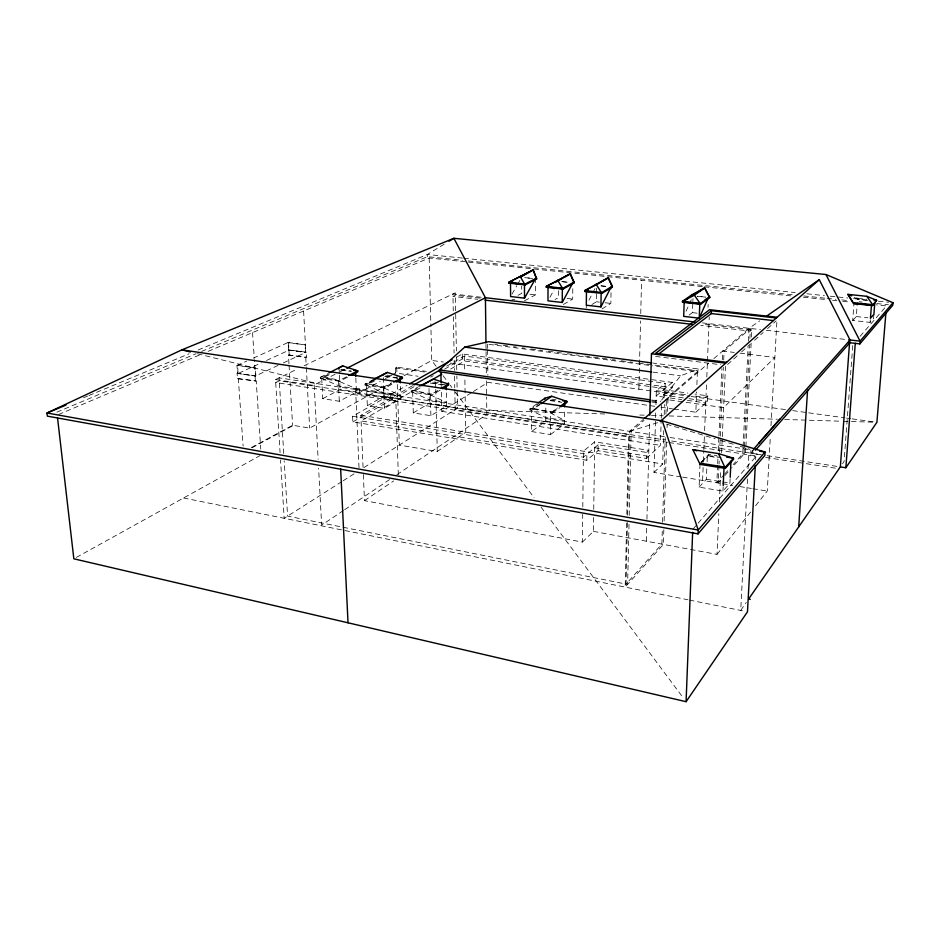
<?xml version="1.0" encoding="UTF-8"?>
<svg xmlns="http://www.w3.org/2000/svg" width="940" height="940" viewBox="0 0 940 940"><rect width="100%" height="100%" fill="white"/><g stroke="black" fill="none" stroke-linecap="round" stroke-linejoin="round"><path stroke-width="0.7" stroke-dasharray="4.7 3.53" d="M539.842 404.212L531.488 410.134L531.523 431.554L545.764 421.026L545.799 405.857M531.523 431.554L550.57 434.55L550.64 413.012L557.643 407.889M536.857 403.895L529.902 408.794L529.902 409.887L545.776 417.595L564.529 420.45L550.64 413.012L552.25 413.259L552.25 412.143L557.89 408.007M558.665 290.742L558.63 297.498L555.082 299.507M550.57 434.55L564.505 423.905L564.599 409.558M563.389 304.49L572.695 299.084L572.789 288.239M363.357 474.559L364.462 500.644L582.389 542.098L582.706 514.274M582.8 506.954L583.435 451.188L594.691 441.835L648.811 450.366L646.579 452.434L646.414 458.45L598.052 450.695L586.807 460.248L352.853 421.896L352.606 416.279L406.997 385.377M586.266 307.944L586.302 305.23M586.807 460.248L586.877 454.231L352.606 416.279M591.918 304.513L596.43 301.775L596.571 292.223M596.595 290.848L596.63 288.122M582.389 542.098L593.422 531.37L593.634 516.695M593.739 509.363L594.691 441.835M598.052 450.695L598.145 444.761L646.579 452.434M601.988 308.931L610.847 303.409L611.141 286.959M626.627 523.004L625.194 587.124L663.37 544.389L663.828 529.772M626.827 514.251L628.555 437.018L631.057 434.832L279.274 380.782L275.702 382.521L628.555 437.018M627.45 522.523L626.064 584.081L661.877 544.107L662.383 528.045M627.615 515.202L629.506 431.319L643.383 419.358M629.013 524.285L627.626 584.398L287.605 516.119L284.197 460.823M629.212 515.484L631.139 431.566L644.123 420.333M638.883 389.219L640.563 320.928M640.739 313.654L641.562 280.238M646.332 541.217L646.732 526.588M646.932 519.268L649.622 421.085M681.148 476.909L653.993 472.456L655.533 419.076M655.568 417.642L655.732 411.873M655.944 404.658L656.343 390.629L665.179 383.285L664.698 398.736M646.414 458.45L660.42 445.349L661.196 419.557M661.243 418.124L661.678 403.789M683.38 397.902L663.476 395.117L663.64 389.748L687.833 393.085M653.993 472.456L662.688 463.996L663.722 430.637M664.216 414.693L664.521 404.541M662.571 522.205L665.215 437.488M665.943 414.129L666.401 399.524M664.11 521.007L666.601 442.106M667.071 427.5L667.153 424.575M667.576 411.426L667.941 399.735M663.476 395.117L672.17 387.738L672.335 382.439L462.245 353.981L455.912 357.588M689.126 315.088L692.451 312.632L692.815 302.809M692.862 301.411L692.968 298.603M674.027 409.088L695.835 412.225L696.622 391.957M696.893 384.707L697.398 371.676L653.97 365.989M669.292 395.846L698.338 370.865L698.408 368.985L653.277 363.11M730.133 478.742L729.922 483.125L722.942 491.127L699.102 487.155L700.042 463.632M708.043 307.321L708.161 304.501M702.591 480.434L703.308 462.891M703.367 461.434L703.778 451.2M703.849 449.731L704.377 436.583M704.612 430.731L706.563 382.874M706.809 377.022L707.397 362.382M707.468 360.925L709.254 317.027M695.835 412.225L707.55 401.274L707.773 395.846L694.954 394.072M699.102 487.155L706.363 479.271L706.845 467.65M707.091 461.846L707.327 456.029L718.09 457.71M700.735 463.737L708.619 455.512L708.666 454.326L706.034 453.538M717.62 465.206L716.844 482.772L723.553 475.288M717.69 463.749L717.948 457.886M718.277 450.565L718.853 437.394M718.924 435.925L721.897 368.574M722.296 359.785L722.684 351.008L734.246 352.441M718.994 465.429L718.207 482.995L721.086 479.788M719.065 463.961L719.194 461.035M719.582 452.246L720.24 437.594M720.298 436.137L723.377 367.293M723.694 359.973L724.094 351.184L750.39 328.436L749.885 338.423M593.422 531.37L717.009 554.377L718.841 513.675M719.37 502.054L720.804 470.082M721.591 452.645L722.249 438.111M722.32 436.654L725.492 366.06M722.942 491.127L723.142 486.955M743.023 448.039L742.729 453.891L733.141 464.595M743.105 446.571L748.099 347.048M748.393 341.197L749.051 328.283L759.755 320.869M744.034 454.091L744.327 448.239M744.409 446.77L749.521 345.744M745.808 447.969L745.584 452.352L731.602 468.014M745.89 446.512L751.166 342.865M751.459 337.025L751.836 329.728L702.415 323.983M747.511 478.954L740.708 610.436L746.243 602.458M748.04 468.731L748.722 455.583L753.68 449.954M752.729 450.119L752.541 453.503L754.468 451.306M755.619 459.601L755.784 456.676L748.722 455.583M755.596 505.755L767.263 491.056L770.4 435.878M770.976 425.714L776.969 320.117M873.883 314.371L873.554 318.437L870.111 322.385L852.709 320.47L853.99 303.279M852.768 345.568L844.061 461.552L842.581 463.702M852.709 320.47L856.317 316.557L857.386 302.363M867.702 300.565L857.597 299.519L857.962 298.333L855.447 297.346M870.111 322.385L870.323 319.659M686.036 311.234L688.973 304.795M689.549 303.514L691.311 299.649M588.898 300.271L592.13 294.067M592.776 292.834L595.373 287.875M549.994 297.169L554.024 289.849M511.971 294.149L516.824 285.725M517.517 284.514L520.278 279.709M661.596 400.123L680.513 375.824L698.408 368.985M717.009 554.377L751.107 511.407M692.768 529.361L755.784 456.676M860.1 336.332L886.479 305.899L876.28 304.83M724.905 475.511L730.65 469.084M724.517 474.218L728.347 469.941M701.863 461.728L707.327 456.029M701.111 462.186L708.666 454.326L716.95 455.618M707.773 395.846L705.975 397.503L693.215 395.74M373.204 380.03L365.061 385.071L385.071 388.079L393.766 383.238M727.572 364.52L737.289 355.79M741.601 351.913L750.238 344.157M754.562 340.268L763.198 332.513M767.522 328.636L776.158 320.881M751.836 329.728L750.261 331.103L700.805 325.334M669.715 396.668L708.337 363.369M713.848 358.61L749.051 328.283M598.145 444.761L583.364 457.181L361.089 420.92L418.57 387.668M672.335 382.439L656.191 395.998L664.686 397.197M552.25 413.259L560.146 407.455M534.273 408.618L552.25 412.143L529.902 408.794L534.273 408.618L540.089 404.494M529.902 409.887L538.009 404.177M364.462 500.644L393.578 480.986M397.291 384.448L399.312 445.078L437.264 451.494L465.77 432.247L464.83 376.987M343.476 510.49L321.645 525.119L318.601 468.167M344.686 509.68L389.571 479.6M396.856 474.712L486.826 414.423L486.615 396.915M341.866 481.609L284.174 518.293L280.531 459.895M343.1 480.822L354.204 473.76M364.003 467.532L457.474 408.089L456.863 375.859M441.142 383.955L441.765 411.344L472.15 392.286M473.372 391.522L487.954 382.369L655.133 406.374M420.133 387.903L412.672 392.238L413.283 412.93L430.896 415.703L446.723 405.833L446.394 391.099M411.203 392.015L413.623 390.523L431.824 394.06L431.848 395.129L411.203 392.015L411.168 390.946L418.453 386.74M444.232 244.177L427.359 254.458L197.247 350.373M413.283 412.93L429.369 403.166L446.723 405.833M430.896 415.703L430.367 394.906L438.968 389.783M440.19 390.135L431.848 395.129L413.623 390.523L411.168 390.946M450.648 369.044L464.548 360.995L665.015 388.596M374.907 380.724L366.482 385.282L367.317 405.692L384.389 408.371L400.887 398.795L400.416 384.272M352.853 421.896L414.575 386.422M430.72 377.14L433.246 375.695M444.62 369.15L462.327 358.974L672.17 387.738M363.052 467.309L360.843 415.304L412.66 385.647M446.77 366.118L464.466 355.99L665.179 383.285M367.317 405.692L384.061 396.222L400.887 398.795M347.483 377.234L339.74 381.252L320.34 378.327L320.281 377.293L321.363 376.693L339.693 380.207M76.387 557.397L259.898 455.677M251.274 447.593L292.599 425.244L309.648 428.111L391.428 382.78M404.024 375.8L431.742 360.431L443.339 362.041M384.389 408.371L383.637 387.868L392.568 382.897M357.329 393.813L392.332 399.206L392.145 393.813L357.094 388.478L357.329 393.813L380.254 381.323M385.341 378.538L390.441 375.765M391.71 375.072L395.529 372.992L418.112 376.259M252.096 447.734L293.397 425.373M329.2 374.755L321.715 378.538L322.749 398.666L339.305 401.274L356.436 391.98L355.814 377.645M524.52 300.812L535.459 294.878L535.459 280.249M373.909 380.289L365.061 385.071L365.026 384.014L373.873 379.255M359.01 467.721L355.614 389.278L357.094 388.478M395.529 372.992L395.364 367.857L396.715 367.129L426.349 371.37M322.749 398.666L340.104 389.477L356.436 391.98M518.022 295.289L521.723 293.327L521.7 286.042M339.305 401.274L338.341 381.041L348.188 375.93M335.087 374.273L313.302 385.365L275.514 379.572L280.073 452.598M340.315 371.617L345.544 368.95M328.201 374.355L320.34 378.327L321.363 376.693L339.74 381.252M320.281 377.293L328.154 373.333M275.514 379.572L297.522 368.95M304.113 365.766L455.277 292.822L456.382 350.949M278.064 365.402L255.868 375.812L237.103 373.427L237.468 378.609L256.209 381.005L260.779 449.179M288.98 363.792L288.463 355.003L305.77 357.505L306.487 357.165L306.217 352.206L288.533 349.903L288.098 342.489L305.453 344.921L287.734 342.654M237.103 373.427L255.457 376L254.364 359.632M283.293 362.946L305.5 352.547L305.089 345.086M288.533 349.903L306.217 352.206M237.468 378.609L256.209 381.005M288.463 355.003L306.487 357.165M238.302 378.738L239.124 378.362M289.262 355.12L290.002 354.791M255.868 375.812L255.339 367.987L236.951 365.46L237.503 373.251L255.457 376M237.926 373.309L237.785 365.343M238.748 373.192L261.226 362.899M266.502 360.478L288.98 350.197M236.951 365.46L246.644 361.113M253.271 358.14L288.098 342.489M58.562 414.493L200.008 354.768M208.093 351.349L429.192 257.995L467.015 261.954M56.835 412.166L196.143 353.71M201.559 351.443L427.418 256.655L462.433 260.31M83.542 397.761L87.608 396.069M88.959 395.505L189.128 353.757M629.506 431.319L659.621 422.072M365.026 384.014L366.764 383.497L385.036 387.022L385.071 388.079L366.764 383.497M468.531 409.793L604.655 413.964M639.788 415.034L644.17 415.174M651.491 415.398L663.205 415.762M669.057 415.938L777.368 419.252M784.689 419.475L841.77 421.226M843.239 421.273L873.977 422.213M857.962 298.333L866.586 299.226M462.398 258.089L427.359 254.458L427.418 256.655M463.855 258.242L795.205 292.575M806.884 293.785L824.392 295.607M830.232 296.206L847.751 298.027M853.591 298.626L866.727 299.989M878.407 301.2L888.617 302.257M468.273 260.921L793.583 294.878M803.806 295.947L825.684 298.227M827.141 298.38L835.895 299.296M841.735 299.907L849.02 300.671M859.231 301.728L862.156 302.034M876.738 303.561L888.418 304.772M468.461 262.107L702.791 286.653M704.248 286.806L793.184 296.124M803.383 297.193L826.707 299.637M832.546 300.248L836.917 300.706M842.745 301.317L850.042 302.081M532.604 278.475L524.555 277.606L532.698 278.487M561.673 281.612L568.547 282.353L561.544 281.601M601.106 285.866L608.145 286.618M697.327 296.241L705.599 297.134L697.269 296.241M601.013 285.854L608.239 286.641M856.317 316.557L867.808 317.802M529.96 294.255L535.459 294.878M567.067 298.45L572.695 299.084M596.43 301.775L599.321 302.104M605.078 302.751L610.847 303.409M692.451 312.632L698.02 313.267M511.995 299.367L514.779 299.696M481.186 297.24L452.927 293.962L453.256 310.917M702.439 322.878L760.507 329.611M766.276 330.281L847.163 339.646M480.035 298.133L455.324 295.266L452.974 296.406L477.755 299.296M740.039 353.158L774.854 357.459L723.624 407.584L669.374 399.935M655.591 356.413L670.056 358.269M671.513 358.446L720.698 364.744M494.569 344.216L497.483 344.604M503.311 345.356L507.671 345.932M513.499 346.696L516.401 347.072M522.229 347.835L525.143 348.211M530.959 348.975L538.232 349.927M539.689 350.115L542.603 350.503M548.431 351.266L555.705 352.218M557.162 352.406L561.521 352.982M567.349 353.734L574.622 354.686M576.079 354.885L578.993 355.261M584.809 356.025L592.094 356.977M593.539 357.165L600.824 358.116M602.282 358.305L611.012 359.444M612.469 359.644L615.371 360.02M621.199 360.784L628.472 361.736M629.929 361.923L632.843 362.299M638.659 363.063L698.338 370.865M488.964 344.357L652.525 365.801M653.006 372.158L680.513 375.824M656.343 390.629L686.118 394.753M450.577 363.052L689.678 396.281M691.135 396.48L785.464 409.593M792.726 410.604L807.237 412.625M808.694 412.825L844.978 417.865M846.423 418.065L850.782 418.676M852.227 418.876L876.903 422.307M689.067 398.689L707.55 401.274M670.349 397.984L681.676 399.582M687.34 400.37L705.752 402.954M652.019 400.052L660.702 401.286M651.549 400.91L658.811 401.944M288.169 350.079L305.5 352.547M651.961 402.05L659.198 403.084M395.364 367.857L426.443 372.311M660.949 407.22L672.582 408.888M386.939 375.107L393.978 376.129M433.974 381.981L438.334 382.615M551.827 399.195L555.939 399.794M341.408 369.467L350.973 370.865M385.565 375.93L396.833 377.575M432.553 382.815L447.064 384.93M550.441 400.076L560.052 401.474M340.538 369.902L351.478 371.5M384.73 376.376L397.409 378.233M430.297 383.062L444.82 385.189M550.159 400.628L561.744 402.332M237.362 365.284L255.339 367.987M355.614 389.278L390.711 394.624L390.899 400.029L395.834 400.793L398.337 474.806M664.345 436.63L279.086 377.845L283.751 453.538M670.114 437.511L750.966 449.861L750.79 453.233L760.766 454.772M545.764 421.026L564.505 423.905M370.007 394.659L665.814 440.096M671.607 440.989L761.377 454.784M767.122 455.665L837.47 466.463M667.553 442.294L455.183 409.546L454.796 389.242M668.998 442.517L758.439 456.311M765.63 457.428L839.068 468.743M441.765 411.344L660.42 445.349M708.619 455.512L721.05 457.463M594.609 447.734L648.647 456.358M360.843 415.304L662.688 463.996M706.363 479.271L729.922 483.125M682.581 477.144L721.098 483.477M722.543 483.712L732.636 485.369M739.851 486.556L751.401 488.447M752.834 488.694L767.263 491.056M183.57 497.988L687.951 599.779M689.373 600.072L744.774 611.247M197.506 353.745L316.78 383.59M666.566 424.163L715.211 438.815M720.769 440.496L734.657 444.679M740.215 446.359L749.944 449.285M321.715 378.538L339.951 386.246L356.295 388.737L338.341 381.041M366.482 385.282L383.943 392.944L400.781 395.505L383.637 387.868M412.672 392.238L429.274 399.853L446.641 402.496L430.367 394.906M854.143 297.392L857.891 299.214M436.125 366.306L431.742 360.431L430.943 328.236M443.128 375.718L449.261 383.943M450.143 385.118L451.893 387.468M455.395 392.168L534.12 497.789M541.087 507.142L683.462 698.197M238.29 378.233L243.119 446.018M252.543 332.584L254.27 358.211M255.057 376.188L255.41 381.393M288.545 342.771L289.191 354.674M289.062 365.249L292.599 425.244M303.585 311.022L305.853 352.371M305.77 357.505L306.24 366.154M306.322 367.587L309.648 428.111M314.171 384.918L318.143 459.402M339.176 369.702L339.375 373.838M339.434 375.213L340.104 389.477M359.503 388.843L359.738 394.189M383.379 377.563L384.061 396.222M396.715 367.129L397.103 378.679M428.993 388.514L429.369 403.166M435.584 382.169L435.725 387.938M435.761 389.383L437.264 451.494M429.192 257.995L430.908 326.779M456.499 356.812L456.746 369.996M453.374 316.71L454.079 352.982M454.22 360.231L454.42 370.384M454.537 376.188L454.76 387.785M464.466 355.99L464.724 371.171M462.245 353.981L462.327 358.974M485.98 344.404L486.051 350.244M486.074 351.701L486.344 375.037M486.415 380.876L486.591 395.458M487.519 344.169L487.566 348.411M487.578 349.833L487.872 375.295"/><path stroke-width="1.41" d="M536.623 278.91L533.192 269.921L508.787 282.27L508.798 283.105L525.096 284.902L536.623 278.91L533.192 269.921L520.537 276.348L520.537 277.171L533.192 269.921M544.953 399.265L544.965 398.196L551.733 396.257L566.914 401.404L566.914 402.485L561.274 406.632M546.304 287.24L546.304 286.394L570.263 273.81L574.046 282.106L574.035 282.94L563.001 289.085L546.304 287.24L548.807 285.889M548.02 287.076L547.985 300.835L562.249 302.469L572.836 282.822M557.561 280.332L557.561 281.166L555.058 282.517M562.249 302.469L562.332 288.662L558.031 288.18M563.001 289.085L557.82 280.519L546.304 286.394L563.001 288.228L574.046 282.106M564.623 406.844L564.646 402.755M584.739 291.482L584.751 290.625L608.227 277.805L612.375 286.23L612.363 287.076L601.859 293.362L584.739 291.482L588.322 289.403M595.49 284.409L595.478 285.255L597.793 283.904M589.133 291.612L586.466 291.318L586.302 305.23L600.918 306.898L601.13 292.928M601.859 293.362L596.371 284.667L584.751 290.625L601.87 292.505L612.375 286.23M649.775 415.233L651.455 353.745L709.547 309.707L777.133 317.25M684.191 302.081L683.697 316.38L699.231 318.166L699.783 303.796L694.108 303.173M691.805 295.642L691.84 294.784L704.659 287.934L709.747 297.58L700.652 304.255L682.452 302.245L682.487 301.364L691.84 294.784M700.652 304.255L694.378 295.219L682.487 301.364L700.688 303.373L709.782 296.711M57.551 417.971L73.837 558.807L686.082 701.698L692.651 532.275M700.124 464.384L692.862 449.637L718.571 453.62L733.529 458.203L733.47 459.402L725.327 468.402L700.124 464.384L700.735 463.737L700.042 463.632M698.044 533.873L698.197 530.054L662.3 420.85L181.89 349.845L47 413.001L47.376 416.138L698.044 533.873L764.878 455.395L765.066 452.011L662.3 420.85M659.081 353.734L711.345 313.572L711.462 310.717L776.323 317.978M723.201 485.557L724.035 467.45M725.327 468.402L718.571 453.62M730.204 477.285L730.968 461.199M755.314 465.453L747.488 611.799L686.082 701.698M798.695 526.917L807.577 390.194M750.284 599.368L748.616 599.038L840.348 466.91L849.584 342.571M766.899 315.922L819.257 279.674L850.042 339.986L849.831 342.724L755.431 450.213M851.675 295.865L847.904 294.373L853.684 303.596L872.567 305.582L876.644 300.271L866.809 296.312L847.904 294.373L853.684 303.596L858.361 303.738M840.348 466.91L845.859 467.756L855.283 343.218M848.409 342.56L859.853 343.899L860.065 341.149L825.955 274.515L453.867 238.302L181.89 349.845L190.409 351.971M872.567 305.582L876.644 300.271L873.765 299.966M874.799 302.774L873.883 314.371L870.428 318.296L871.474 305.112L861.275 304.043M885.88 313.173L876.903 422.307L845.859 467.756M825.955 274.515L893 302.715L892.789 305.23L859.853 343.899M699.807 316.874L707.867 298.744M600.918 306.898L611.141 286.959M510.502 282.952L510.596 296.546L524.508 298.144L535.459 278.792M893 302.715L860.065 341.149L848.609 339.822M758.709 443.339L779.754 419.111M753.575 449.156L850.042 339.986M650.515 401.838L439.438 371.782L439.391 369.902L464.736 347.107L488.73 341.69L651.82 362.922M660.209 421.543L819.257 279.674M644.476 418.406L668.61 397.62M711.462 310.717L655.685 353.276L726.632 362.288M705.2 299.825L707.362 298.238M560.146 406.362L566.914 401.404L562.802 400.793M541.252 403.671L551.733 396.257M694.378 295.219L704.659 287.934L709.747 297.58M683.627 301.423L687.128 298.943M538.009 403.084L544.965 398.196M449.05 241.239L453.867 238.302L485.428 297.721L485.968 342.947M692.98 294.949L704.659 287.934M441.353 388.361L448.498 384.096L448.521 385.153L442.564 388.714M600.12 282.541L608.227 277.805L612.363 287.076M558.83 280.425L562.637 278.228M565.175 276.76L570.263 273.81L574.035 282.94M421.849 385.729L441.8 374.167M596.371 284.667L608.227 277.805M419.675 386.035L433.387 379.079L448.498 384.096M413.917 384.93L441.718 369.009M409.476 383.966L452.116 359.738M396.257 381.863L402.461 378.409L402.426 377.363L387.362 372.404L375.13 378.573M393.731 382.192L402.426 377.363L399.618 376.952M374.484 379.337L387.362 372.404M557.82 280.519L570.263 273.81M351.349 375.213L357.799 371.864L357.752 370.842L342.736 365.919L338.635 368.045L338.682 369.068M348.716 375.53L357.752 370.842L353.652 370.243M536.623 278.076L525.084 284.056L508.787 282.27L520.196 276.466L525.096 284.902M346.848 368.28L485.428 297.721L695.154 322.032M508.798 283.105L512.711 281.13M328.906 372.886L342.736 365.919M65.953 405.105L47 413.001L698.197 530.054L765.066 452.011L759.579 451.165M853.755 302.715L872.637 304.689L866.809 296.312M514.697 283.41L520.278 284.021M549.454 287.24L555.176 287.863M591.801 291.905L597.135 292.493M685.613 302.234L691.276 302.856M711.345 313.572L773.279 320.552M485.04 300.154L692.052 324.312M651.455 353.745L725.621 363.193M464.736 347.107L651.549 371.97M666.401 399.524L667.941 399.735M439.391 369.902L650.574 399.853M726.62 457.122L733.529 458.203L725.386 467.18L700.171 463.173M692.862 449.637L696.81 450.801M340.656 468.943L348.023 622.797M355.579 372.099L355.755 376.259M382.721 374.484L382.756 375.518M400.228 378.644L400.37 382.862M440.872 372.416L441.107 382.51M446.277 385.4L446.371 389.677M524.473 284.491L524.508 298.144"/></g></svg>
